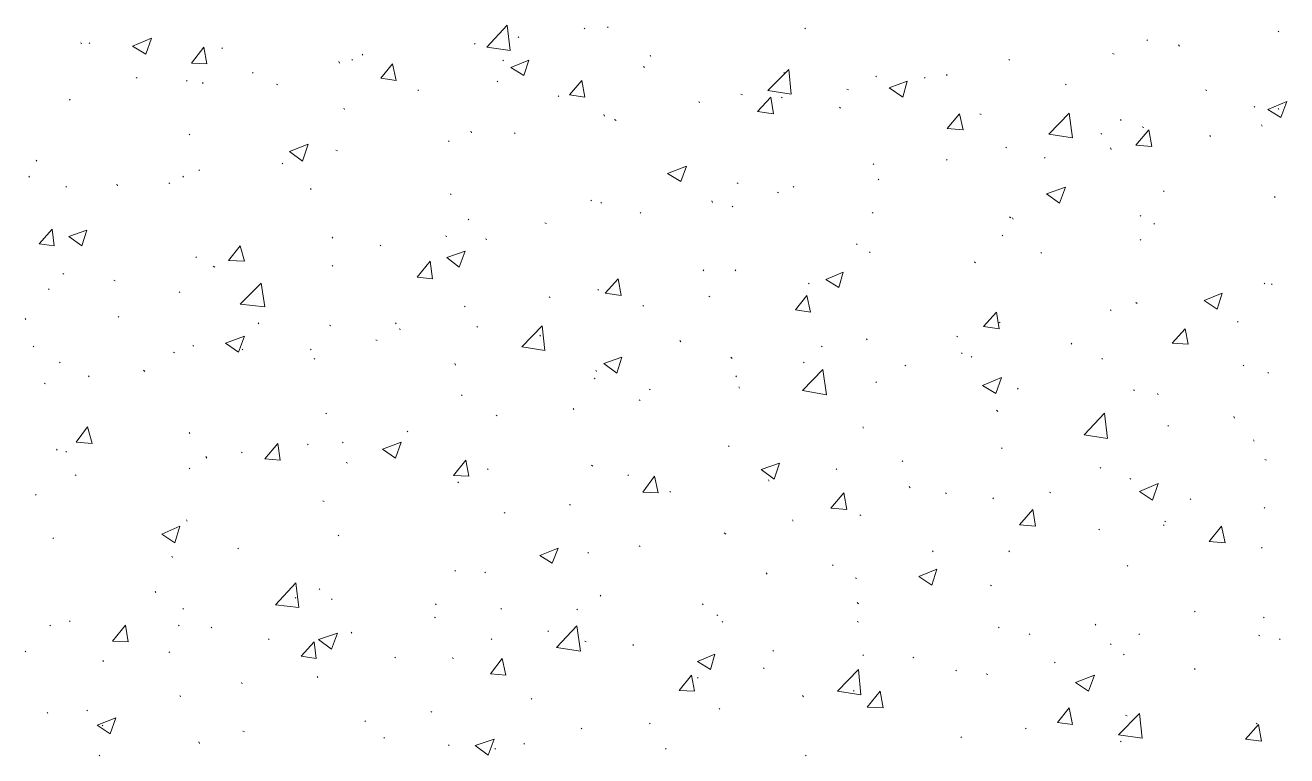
# Model space of a CAD drawing. Header units: millimetres. Extents: x 2928 to 3112, y 1220 to 1280.
# Drawn here: x 2964.498 to 2967.395, y 1246.432 to 1248.109 of the extents above; entities that cross this region are included whole.
import ezdxf

# ---------------------------------------------------------------- set-up
doc = ezdxf.new("R2010")
doc.units = ezdxf.units.MM

msp = doc.modelspace()

# ---------------------------------------------------------------- linework, layer by layer
at = {"color": 92, "linetype": 'Continuous', "lineweight": 13, "true_color": 0x00b800}
for points in [[(2965.55833, 1248.05872), (2965.605, 1248.10872), (2965.605, 1248.10872)], [(2965.61166, 1248.05038), (2965.605, 1248.10872), (2965.605, 1248.10872)], [(2965.83667, 1248.10372), (2965.835, 1248.10539), (2965.835, 1248.10539)], [(2964.74499, 1248.06038), (2964.78832, 1248.07872), (2964.78832, 1248.07872)], [(2964.77499, 1248.04205), (2964.78832, 1248.07872), (2964.78832, 1248.07872)], [(2965.63166, 1248.08039), (2965.63, 1248.08205), (2965.63, 1248.08205)], [(2965.78333, 1248.10039), (2965.78167, 1248.10205), (2965.78167, 1248.10205)], [(2966.29001, 1248.10039), (2966.28834, 1248.10205), (2966.28834, 1248.10205)], [(2967.37669, 1248.09372), (2967.37502, 1248.09539), (2967.37502, 1248.09539)], [(2964.62832, 1248.06705), (2964.62498, 1248.06872), (2964.62498, 1248.06872)], [(2964.64665, 1248.06705), (2964.64498, 1248.06872), (2964.64498, 1248.06872)], [(2964.74499, 1248.06038), (2964.77499, 1248.04205), (2964.77499, 1248.04205)], [(2964.87999, 1248.02205), (2964.90832, 1248.05872), (2964.90832, 1248.05872)], [(2964.91499, 1248.02038), (2964.90832, 1248.05872), (2964.90832, 1248.05872)], [(2964.95165, 1248.05538), (2964.94999, 1248.05705), (2964.94999, 1248.05705)], [(2965.53166, 1248.06539), (2965.53, 1248.06705), (2965.53, 1248.06705)], [(2965.55833, 1248.05872), (2965.61166, 1248.05038), (2965.61166, 1248.05038)], [(2967.07502, 1248.07372), (2967.07335, 1248.07539), (2967.07335, 1248.07539)], [(2967.14835, 1248.06038), (2967.14669, 1248.06372), (2967.14669, 1248.06372)], [(2964.87999, 1248.02205), (2964.91499, 1248.02038), (2964.91499, 1248.02038)], [(2965.21999, 1248.02205), (2965.21833, 1248.02538), (2965.21833, 1248.02538)], [(2965.24999, 1248.02872), (2965.24833, 1248.03038), (2965.24833, 1248.03038)], [(2965.27333, 1248.04038), (2965.27166, 1248.04205), (2965.27166, 1248.04205)], [(2965.31499, 1247.98705), (2965.34166, 1248.02038), (2965.34166, 1248.02038)], [(2965.34999, 1247.98205), (2965.34166, 1248.02038), (2965.34166, 1248.02038)], [(2965.59666, 1248.02705), (2965.595, 1248.02872), (2965.595, 1248.02872)], [(2965.61333, 1248.01205), (2965.655, 1248.02872), (2965.655, 1248.02872)], [(2965.64333, 1247.99372), (2965.655, 1248.02872), (2965.655, 1248.02872)], [(2965.935, 1248.03705), (2965.93334, 1248.04038), (2965.93334, 1248.04038)], [(2966.75835, 1248.02872), (2966.75668, 1248.03038), (2966.75668, 1248.03038)], [(2966.99835, 1248.04205), (2966.99502, 1248.04372), (2966.99502, 1248.04372)], [(2965.02166, 1247.99872), (2965.01999, 1248.00038), (2965.01999, 1248.00038)], [(2965.61333, 1248.01205), (2965.64333, 1247.99372), (2965.64333, 1247.99372)], [(2965.92, 1248.01205), (2965.91834, 1248.01372), (2965.91834, 1248.01372)], [(2966.20334, 1247.95872), (2966.25167, 1248.00705), (2966.25167, 1248.00705)], [(2966.24167, 1247.99872), (2966.24001, 1248.00038), (2966.24001, 1248.00038)], [(2966.25667, 1247.95038), (2966.25167, 1248.00705), (2966.25167, 1248.00705)], [(2966.45334, 1247.99038), (2966.45168, 1247.99205), (2966.45168, 1247.99205)], [(2966.61501, 1247.99372), (2966.61335, 1247.99538), (2966.61335, 1247.99538)], [(2964.75499, 1247.98705), (2964.75332, 1247.98872), (2964.75332, 1247.98872)], [(2964.86999, 1247.98038), (2964.86832, 1247.98205), (2964.86832, 1247.98205)], [(2964.90665, 1247.97538), (2964.90499, 1247.97705), (2964.90499, 1247.97705)], [(2965.07832, 1247.97205), (2965.07499, 1247.97372), (2965.07499, 1247.97372)], [(2965.31499, 1247.98705), (2965.34999, 1247.98205), (2965.34999, 1247.98205)], [(2965.40166, 1247.95872), (2965.39999, 1247.96038), (2965.39999, 1247.96038)], [(2965.58333, 1247.97872), (2965.58166, 1247.98038), (2965.58166, 1247.98038)], [(2965.74833, 1247.94872), (2965.77667, 1247.98205), (2965.77667, 1247.98205)], [(2965.78333, 1247.94372), (2965.77667, 1247.98205), (2965.77667, 1247.98205)], [(2966.38834, 1247.96038), (2966.38501, 1247.96205), (2966.38501, 1247.96205)], [(2966.48168, 1247.96538), (2966.52334, 1247.98038), (2966.52334, 1247.98038)], [(2966.48168, 1247.96538), (2966.51334, 1247.94372), (2966.51334, 1247.94372)], [(2966.51334, 1247.94372), (2966.52334, 1247.98038), (2966.52334, 1247.98038)], [(2966.56501, 1247.98705), (2966.56334, 1247.98872), (2966.56334, 1247.98872)], [(2966.88835, 1247.97205), (2966.88668, 1247.97372), (2966.88668, 1247.97372)], [(2967.21169, 1247.95872), (2967.20835, 1247.96038), (2967.20835, 1247.96038)], [(2964.60165, 1247.93705), (2964.59998, 1247.93872), (2964.59998, 1247.93872)], [(2965.72333, 1247.94538), (2965.72167, 1247.94705), (2965.72167, 1247.94705)], [(2965.74833, 1247.94872), (2965.78333, 1247.94372), (2965.78333, 1247.94372)], [(2966.04667, 1247.93038), (2966.045, 1247.93372), (2966.045, 1247.93372)], [(2966.14501, 1247.94872), (2966.14167, 1247.95038), (2966.14167, 1247.95038)], [(2966.18001, 1247.91038), (2966.21001, 1247.94372), (2966.21001, 1247.94372)], [(2966.20334, 1247.95872), (2966.25667, 1247.95038), (2966.25667, 1247.95038)], [(2966.21667, 1247.90538), (2966.21001, 1247.94372), (2966.21001, 1247.94372)], [(2966.23667, 1247.94205), (2966.23501, 1247.94372), (2966.23501, 1247.94372)], [(2967.35169, 1247.91538), (2967.39502, 1247.93372), (2967.39502, 1247.93372)], [(2967.38169, 1247.89705), (2967.39502, 1247.93372), (2967.39502, 1247.93372)], [(2965.23166, 1247.91538), (2965.22999, 1247.91872), (2965.22999, 1247.91872)], [(2965.82833, 1247.90038), (2965.82667, 1247.90372), (2965.82667, 1247.90372)], [(2966.18001, 1247.91038), (2966.21667, 1247.90538), (2966.21667, 1247.90538)], [(2966.37001, 1247.91872), (2966.36834, 1247.92038), (2966.36834, 1247.92038)], [(2966.61501, 1247.87205), (2966.64335, 1247.90538), (2966.64335, 1247.90538)], [(2966.65168, 1247.86872), (2966.64335, 1247.90538), (2966.64335, 1247.90538)], [(2966.69335, 1247.90372), (2966.69001, 1247.90538), (2966.69001, 1247.90538)], [(2966.84835, 1247.85872), (2966.89502, 1247.90705), (2966.89502, 1247.90705)], [(2966.90335, 1247.85038), (2966.89502, 1247.90705), (2966.89502, 1247.90705)], [(2967.32169, 1247.92038), (2967.32002, 1247.92205), (2967.32002, 1247.92205)], [(2967.35169, 1247.91538), (2967.38169, 1247.89705), (2967.38169, 1247.89705)], [(2967.37669, 1247.91538), (2967.37502, 1247.91872), (2967.37502, 1247.91872)], [(2965.855, 1247.89038), (2965.85167, 1247.89205), (2965.85167, 1247.89205)], [(2967.01502, 1247.89038), (2967.01335, 1247.89205), (2967.01335, 1247.89205)], [(2967.06669, 1247.87372), (2967.06335, 1247.87538), (2967.06335, 1247.87538)], [(2967.33836, 1247.87705), (2967.33669, 1247.88038), (2967.33669, 1247.88038)], [(2964.87665, 1247.85705), (2964.87499, 1247.85872), (2964.87499, 1247.85872)], [(2965.52333, 1247.86205), (2965.52166, 1247.86538), (2965.52166, 1247.86538)], [(2965.62333, 1247.86038), (2965.62166, 1247.86205), (2965.62166, 1247.86205)], [(2966.61501, 1247.87205), (2966.65168, 1247.86872), (2966.65168, 1247.86872)], [(2966.84835, 1247.85872), (2966.90335, 1247.85038), (2966.90335, 1247.85038)], [(2966.97002, 1247.85872), (2966.96835, 1247.86038), (2966.96835, 1247.86038)], [(2967.04835, 1247.83372), (2967.07835, 1247.86872), (2967.07835, 1247.86872)], [(2967.08502, 1247.83038), (2967.07835, 1247.86872), (2967.07835, 1247.86872)], [(2967.22002, 1247.85372), (2967.21835, 1247.85538), (2967.21835, 1247.85538)], [(2965.10499, 1247.81871), (2965.14832, 1247.83538), (2965.14832, 1247.83538)], [(2965.10499, 1247.81871), (2965.13499, 1247.79705), (2965.13499, 1247.79705)], [(2965.13499, 1247.79705), (2965.14832, 1247.83538), (2965.14832, 1247.83538)], [(2965.21499, 1247.82038), (2965.21166, 1247.82205), (2965.21166, 1247.82205)], [(2965.47166, 1247.84205), (2965.47, 1247.84372), (2965.47, 1247.84372)], [(2966.75168, 1247.82705), (2966.75001, 1247.82871), (2966.75001, 1247.82871)], [(2966.99168, 1247.82371), (2966.99002, 1247.82705), (2966.99002, 1247.82705)], [(2967.04835, 1247.83372), (2967.08502, 1247.83038), (2967.08502, 1247.83038)], [(2964.52498, 1247.79705), (2964.52332, 1247.79871), (2964.52332, 1247.79871)], [(2965.08999, 1247.79038), (2965.08832, 1247.79205), (2965.08832, 1247.79205)], [(2966.44668, 1247.78871), (2966.44501, 1247.79038), (2966.44501, 1247.79038)], [(2966.61501, 1247.79871), (2966.61335, 1247.80038), (2966.61335, 1247.80038)], [(2966.84002, 1247.80371), (2966.83835, 1247.80538), (2966.83835, 1247.80538)], [(2964.50832, 1247.76038), (2964.50665, 1247.76205), (2964.50665, 1247.76205)], [(2964.86165, 1247.76038), (2964.85999, 1247.76205), (2964.85999, 1247.76205)], [(2964.89832, 1247.77538), (2964.89665, 1247.77705), (2964.89665, 1247.77705)], [(2965.97334, 1247.76871), (2966.01667, 1247.78538), (2966.01667, 1247.78538)], [(2965.97334, 1247.76871), (2966.00334, 1247.75038), (2966.00334, 1247.75038)], [(2966.00334, 1247.75038), (2966.01667, 1247.78538), (2966.01667, 1247.78538)], [(2964.59332, 1247.73705), (2964.59165, 1247.73871), (2964.59165, 1247.73871)], [(2964.70998, 1247.74038), (2964.70832, 1247.74371), (2964.70832, 1247.74371)], [(2964.82999, 1247.74538), (2964.82832, 1247.74705), (2964.82832, 1247.74705)], [(2965.15499, 1247.73205), (2965.15332, 1247.73371), (2965.15332, 1247.73371)], [(2966.13501, 1247.74538), (2966.13334, 1247.74705), (2966.13334, 1247.74705)], [(2966.26334, 1247.73705), (2966.26167, 1247.73871), (2966.26167, 1247.73871)], [(2966.45834, 1247.75371), (2966.45668, 1247.75538), (2966.45668, 1247.75538)], [(2966.84335, 1247.72205), (2966.88668, 1247.73705), (2966.88668, 1247.73705)], [(2966.87335, 1247.70038), (2966.88668, 1247.73705), (2966.88668, 1247.73705)], [(2967.11335, 1247.72705), (2967.11169, 1247.72871), (2967.11169, 1247.72871)], [(2965.47666, 1247.72038), (2965.475, 1247.72205), (2965.475, 1247.72205)], [(2965.79833, 1247.70538), (2965.79667, 1247.70705), (2965.79667, 1247.70705)], [(2965.82167, 1247.70038), (2965.82, 1247.70205), (2965.82, 1247.70205)], [(2966.07667, 1247.70205), (2966.075, 1247.70538), (2966.075, 1247.70538)], [(2966.22834, 1247.72371), (2966.22501, 1247.72538), (2966.22501, 1247.72538)], [(2966.84335, 1247.72205), (2966.87335, 1247.70038), (2966.87335, 1247.70038)], [(2967.36836, 1247.71371), (2967.36669, 1247.71538), (2967.36669, 1247.71538)], [(2965.91167, 1247.67705), (2965.91, 1247.67871), (2965.91, 1247.67871)], [(2966.12334, 1247.69205), (2966.12167, 1247.69371), (2966.12167, 1247.69371)], [(2966.44501, 1247.67705), (2966.44334, 1247.67871), (2966.44334, 1247.67871)], [(2967.06002, 1247.67038), (2967.05835, 1247.67205), (2967.05835, 1247.67205)], [(2965.51666, 1247.66205), (2965.515, 1247.66371), (2965.515, 1247.66371)], [(2965.695, 1247.65371), (2965.69167, 1247.65538), (2965.69167, 1247.65538)], [(2966.76168, 1247.66705), (2966.75835, 1247.66871), (2966.75835, 1247.66871)], [(2966.76668, 1247.66371), (2966.76501, 1247.66705), (2966.76501, 1247.66705)], [(2967.09169, 1247.65205), (2967.09002, 1247.65371), (2967.09002, 1247.65371)], [(2964.52998, 1247.60705), (2964.55998, 1247.64038), (2964.55998, 1247.64038)], [(2964.56498, 1247.60205), (2964.55998, 1247.64038), (2964.55998, 1247.64038)], [(2964.59832, 1247.62371), (2964.63998, 1247.63871), (2964.63998, 1247.63871)], [(2964.59832, 1247.62371), (2964.62832, 1247.60205), (2964.62832, 1247.60205)], [(2964.62832, 1247.60205), (2964.63998, 1247.63871), (2964.63998, 1247.63871)], [(2965.20499, 1247.62038), (2965.20333, 1247.62205), (2965.20333, 1247.62205)], [(2965.46666, 1247.62371), (2965.46333, 1247.62538), (2965.46333, 1247.62538)], [(2965.55833, 1247.61705), (2965.555, 1247.61871), (2965.555, 1247.61871)], [(2966.74335, 1247.62538), (2966.74168, 1247.62705), (2966.74168, 1247.62705)], [(2967.06002, 1247.61538), (2967.05835, 1247.61705), (2967.05835, 1247.61705)], [(2964.52998, 1247.60705), (2964.56498, 1247.60205), (2964.56498, 1247.60205)], [(2964.96499, 1247.56871), (2964.99166, 1247.60205), (2964.99166, 1247.60205)], [(2965.00166, 1247.56704), (2964.99166, 1247.60205), (2964.99166, 1247.60205)], [(2965.31499, 1247.60205), (2965.31333, 1247.60371), (2965.31333, 1247.60371)], [(2965.46666, 1247.57538), (2965.50833, 1247.59038), (2965.50833, 1247.59038)], [(2965.495, 1247.55371), (2965.50833, 1247.59038), (2965.50833, 1247.59038)], [(2966.40834, 1247.60538), (2966.40668, 1247.60705), (2966.40668, 1247.60705)], [(2966.43834, 1247.58704), (2966.43668, 1247.58871), (2966.43668, 1247.58871)], [(2966.83168, 1247.58538), (2966.83002, 1247.58704), (2966.83002, 1247.58704)], [(2964.89165, 1247.57538), (2964.88999, 1247.57704), (2964.88999, 1247.57704)], [(2964.93332, 1247.55371), (2964.92999, 1247.55538), (2964.92999, 1247.55538)], [(2964.96499, 1247.56871), (2965.00166, 1247.56704), (2965.00166, 1247.56704)], [(2965.20499, 1247.55538), (2965.20333, 1247.55704), (2965.20333, 1247.55704)], [(2965.39833, 1247.53038), (2965.42833, 1247.56704), (2965.42833, 1247.56704)], [(2965.43333, 1247.52704), (2965.42833, 1247.56704), (2965.42833, 1247.56704)], [(2965.46666, 1247.57538), (2965.495, 1247.55371), (2965.495, 1247.55371)], [(2966.68001, 1247.56371), (2966.67835, 1247.56538), (2966.67835, 1247.56538)], [(2964.58665, 1247.53704), (2964.58498, 1247.53871), (2964.58498, 1247.53871)], [(2965.39833, 1247.53038), (2965.43333, 1247.52704), (2965.43333, 1247.52704)], [(2965.83, 1247.49371), (2965.86, 1247.52704), (2965.86, 1247.52704)], [(2965.86667, 1247.48871), (2965.86, 1247.52704), (2965.86, 1247.52704)], [(2966.05667, 1247.54538), (2966.055, 1247.54704), (2966.055, 1247.54704)], [(2966.13001, 1247.54538), (2966.12834, 1247.54704), (2966.12834, 1247.54704)], [(2966.33667, 1247.52538), (2966.37668, 1247.54204), (2966.37668, 1247.54204)], [(2966.33667, 1247.52538), (2966.36668, 1247.50704), (2966.36668, 1247.50704)], [(2966.36668, 1247.50704), (2966.37668, 1247.54204), (2966.37668, 1247.54204)], [(2964.55332, 1247.50204), (2964.55165, 1247.50371), (2964.55165, 1247.50371)], [(2964.70498, 1247.52204), (2964.70165, 1247.52371), (2964.70165, 1247.52371)], [(2964.85332, 1247.49538), (2964.85165, 1247.49704), (2964.85165, 1247.49704)], [(2964.99166, 1247.46871), (2965.03999, 1247.51704), (2965.03999, 1247.51704)], [(2965.04832, 1247.46204), (2965.03999, 1247.51704), (2965.03999, 1247.51704)], [(2965.815, 1247.50038), (2965.81333, 1247.50204), (2965.81333, 1247.50204)], [(2966.29834, 1247.51538), (2966.29667, 1247.51704), (2966.29667, 1247.51704)], [(2967.34502, 1247.51538), (2967.34336, 1247.51704), (2967.34336, 1247.51704)], [(2967.36169, 1247.51371), (2967.36002, 1247.51538), (2967.36002, 1247.51538)], [(2964.99166, 1247.46871), (2965.04832, 1247.46204), (2965.04832, 1247.46204)], [(2965.70333, 1247.48371), (2965.70167, 1247.48538), (2965.70167, 1247.48538)], [(2965.83, 1247.49371), (2965.86667, 1247.48871), (2965.86667, 1247.48871)], [(2966.07, 1247.48538), (2966.06834, 1247.48704), (2966.06834, 1247.48704)], [(2966.26667, 1247.45538), (2966.29334, 1247.48871), (2966.29334, 1247.48871)], [(2966.30167, 1247.45038), (2966.29334, 1247.48871), (2966.29334, 1247.48871)], [(2967.05168, 1247.47038), (2967.04835, 1247.47204), (2967.04835, 1247.47204)], [(2967.20502, 1247.47704), (2967.24669, 1247.49371), (2967.24669, 1247.49371)], [(2967.20502, 1247.47704), (2967.23502, 1247.45704), (2967.23502, 1247.45704)], [(2967.23502, 1247.45704), (2967.24669, 1247.49371), (2967.24669, 1247.49371)], [(2964.71332, 1247.43871), (2964.71165, 1247.44038), (2964.71165, 1247.44038)], [(2965.50833, 1247.46204), (2965.50666, 1247.46371), (2965.50666, 1247.46371)], [(2965.91834, 1247.46371), (2965.91667, 1247.46538), (2965.91667, 1247.46538)], [(2966.26667, 1247.45538), (2966.30167, 1247.45038), (2966.30167, 1247.45038)], [(2966.69835, 1247.41704), (2966.72835, 1247.45038), (2966.72835, 1247.45038)], [(2966.73501, 1247.41204), (2966.72835, 1247.45038), (2966.72835, 1247.45038)], [(2966.99168, 1247.45371), (2966.99002, 1247.45538), (2966.99002, 1247.45538)], [(2964.49998, 1247.43371), (2964.49832, 1247.43538), (2964.49832, 1247.43538)], [(2965.03499, 1247.42371), (2965.03332, 1247.42538), (2965.03332, 1247.42538)], [(2965.19999, 1247.41871), (2965.19666, 1247.42038), (2965.19666, 1247.42038)], [(2965.34999, 1247.42371), (2965.34833, 1247.42538), (2965.34833, 1247.42538)], [(2965.35999, 1247.41038), (2965.35666, 1247.41204), (2965.35666, 1247.41204)], [(2965.53666, 1247.41538), (2965.535, 1247.41704), (2965.535, 1247.41704)], [(2965.63833, 1247.37038), (2965.685, 1247.41871), (2965.685, 1247.41871)], [(2965.69167, 1247.36204), (2965.685, 1247.41871), (2965.685, 1247.41871)], [(2966.69835, 1247.41704), (2966.73501, 1247.41204), (2966.73501, 1247.41204)], [(2966.73668, 1247.42538), (2966.73501, 1247.42704), (2966.73501, 1247.42704)], [(2967.13169, 1247.37871), (2967.16169, 1247.41204), (2967.16169, 1247.41204)], [(2967.16835, 1247.37704), (2967.16169, 1247.41204), (2967.16169, 1247.41204)], [(2967.28335, 1247.42704), (2967.28169, 1247.42871), (2967.28169, 1247.42871)], [(2964.95832, 1247.37871), (2965.00166, 1247.39538), (2965.00166, 1247.39538)], [(2964.98832, 1247.35871), (2965.00166, 1247.39538), (2965.00166, 1247.39538)], [(2965.30666, 1247.38538), (2965.30333, 1247.38704), (2965.30333, 1247.38704)], [(2965.68167, 1247.39538), (2965.68, 1247.39704), (2965.68, 1247.39704)], [(2966.00334, 1247.38204), (2966.00167, 1247.38538), (2966.00167, 1247.38538)], [(2966.43168, 1247.38704), (2966.43001, 1247.38871), (2966.43001, 1247.38871)], [(2966.64001, 1247.39371), (2966.63668, 1247.39538), (2966.63668, 1247.39538)], [(2964.51832, 1247.37038), (2964.51665, 1247.37204), (2964.51665, 1247.37204)], [(2964.84165, 1247.35704), (2964.83832, 1247.35871), (2964.83832, 1247.35871)], [(2964.88499, 1247.37204), (2964.88332, 1247.37371), (2964.88332, 1247.37371)], [(2964.95832, 1247.37871), (2964.98832, 1247.35871), (2964.98832, 1247.35871)], [(2964.99832, 1247.36371), (2964.99666, 1247.36538), (2964.99666, 1247.36538)], [(2965.15499, 1247.36371), (2965.15332, 1247.36538), (2965.15332, 1247.36538)], [(2965.63833, 1247.37038), (2965.69167, 1247.36204), (2965.69167, 1247.36204)], [(2966.32834, 1247.37038), (2966.32667, 1247.37204), (2966.32667, 1247.37204)], [(2966.65001, 1247.35537), (2966.64835, 1247.35704), (2966.64835, 1247.35704)], [(2966.90168, 1247.37704), (2966.90002, 1247.37871), (2966.90002, 1247.37871)], [(2967.13169, 1247.37871), (2967.16835, 1247.37704), (2967.16835, 1247.37704)], [(2964.57832, 1247.33371), (2964.57665, 1247.33537), (2964.57665, 1247.33537)], [(2965.16332, 1247.34204), (2965.16166, 1247.34371), (2965.16166, 1247.34371)], [(2965.48666, 1247.32871), (2965.485, 1247.33204), (2965.485, 1247.33204)], [(2965.82667, 1247.33204), (2965.86833, 1247.34704), (2965.86833, 1247.34704)], [(2965.82667, 1247.33204), (2965.85667, 1247.31037), (2965.85667, 1247.31037)], [(2965.85667, 1247.31037), (2965.86833, 1247.34704), (2965.86833, 1247.34704)], [(2966.12167, 1247.34371), (2966.11834, 1247.34704), (2966.11834, 1247.34704)], [(2966.28667, 1247.33371), (2966.28501, 1247.33537), (2966.28501, 1247.33537)], [(2966.52001, 1247.32704), (2966.51834, 1247.32871), (2966.51834, 1247.32871)], [(2966.67168, 1247.34704), (2966.67001, 1247.34871), (2966.67001, 1247.34871)], [(2966.97168, 1247.34204), (2966.97002, 1247.34371), (2966.97002, 1247.34371)], [(2967.29669, 1247.32704), (2967.29502, 1247.32871), (2967.29502, 1247.32871)], [(2964.64498, 1247.30204), (2964.64332, 1247.30371), (2964.64332, 1247.30371)], [(2964.77332, 1247.31371), (2964.76999, 1247.31704), (2964.76999, 1247.31704)], [(2965.80667, 1247.29704), (2965.805, 1247.29871), (2965.805, 1247.29871)], [(2965.81, 1247.31371), (2965.80833, 1247.31704), (2965.80833, 1247.31704)], [(2966.13167, 1247.30204), (2966.13001, 1247.30371), (2966.13001, 1247.30371)], [(2966.28334, 1247.27037), (2966.33001, 1247.31871), (2966.33001, 1247.31871)], [(2966.33834, 1247.26037), (2966.33001, 1247.31871), (2966.33001, 1247.31871)], [(2966.69668, 1247.28204), (2966.74001, 1247.30037), (2966.74001, 1247.30037)], [(2966.72668, 1247.26371), (2966.74001, 1247.30037), (2966.74001, 1247.30037)], [(2967.35336, 1247.31037), (2967.35169, 1247.31204), (2967.35169, 1247.31204)], [(2964.54498, 1247.28537), (2964.54165, 1247.28704), (2964.54165, 1247.28704)], [(2965.93334, 1247.27204), (2965.93167, 1247.27371), (2965.93167, 1247.27371)], [(2966.13834, 1247.27537), (2966.13667, 1247.27871), (2966.13667, 1247.27871)], [(2966.28334, 1247.27037), (2966.33834, 1247.26037), (2966.33834, 1247.26037)], [(2966.45334, 1247.28871), (2966.45168, 1247.29037), (2966.45168, 1247.29037)], [(2966.69668, 1247.28204), (2966.72668, 1247.26371), (2966.72668, 1247.26371)], [(2966.77835, 1247.27371), (2966.77668, 1247.27537), (2966.77668, 1247.27537)], [(2967.04502, 1247.27037), (2967.04335, 1247.27204), (2967.04335, 1247.27204)], [(2965.50166, 1247.25871), (2965.5, 1247.26037), (2965.5, 1247.26037)], [(2965.91, 1247.24704), (2965.90834, 1247.24871), (2965.90834, 1247.24871)], [(2967.10002, 1247.26037), (2967.09835, 1247.26371), (2967.09835, 1247.26371)], [(2965.18999, 1247.21704), (2965.18832, 1247.21871), (2965.18832, 1247.21871)], [(2965.58166, 1247.21204), (2965.58, 1247.21371), (2965.58, 1247.21371)], [(2965.75833, 1247.22704), (2965.75667, 1247.22871), (2965.75667, 1247.22871)], [(2966.73168, 1247.22204), (2966.72835, 1247.22537), (2966.72835, 1247.22537)], [(2966.93002, 1247.16871), (2966.97668, 1247.21871), (2966.97668, 1247.21871)], [(2966.98335, 1247.16037), (2966.97668, 1247.21871), (2966.97668, 1247.21871)], [(2967.27502, 1247.20704), (2967.27335, 1247.21037), (2967.27335, 1247.21037)], [(2964.61498, 1247.15204), (2964.64165, 1247.18704), (2964.64165, 1247.18704)], [(2964.65165, 1247.14871), (2964.64165, 1247.18704), (2964.64165, 1247.18704)], [(2966.42334, 1247.18371), (2966.42168, 1247.18704), (2966.42168, 1247.18704)], [(2967.12335, 1247.18871), (2967.12169, 1247.19037), (2967.12169, 1247.19037)], [(2964.61498, 1247.15204), (2964.65165, 1247.14871), (2964.65165, 1247.14871)], [(2964.87665, 1247.17204), (2964.87499, 1247.17371), (2964.87499, 1247.17371)], [(2965.04832, 1247.1137), (2965.07832, 1247.14871), (2965.07832, 1247.14871)], [(2965.08332, 1247.11037), (2965.07832, 1247.14871), (2965.07832, 1247.14871)], [(2965.22833, 1247.15037), (2965.22666, 1247.15204), (2965.22666, 1247.15204)], [(2965.31833, 1247.13537), (2965.36166, 1247.15204), (2965.36166, 1247.15204)], [(2965.34833, 1247.11537), (2965.36166, 1247.15204), (2965.36166, 1247.15204)], [(2965.37666, 1247.17537), (2965.37499, 1247.17704), (2965.37499, 1247.17704)], [(2966.93002, 1247.16871), (2966.98335, 1247.16037), (2966.98335, 1247.16037)], [(2967.32002, 1247.15371), (2967.31836, 1247.15704), (2967.31836, 1247.15704)], [(2964.57165, 1247.13371), (2964.56998, 1247.13537), (2964.56998, 1247.13537)], [(2964.59332, 1247.1287), (2964.59165, 1247.13037), (2964.59165, 1247.13037)], [(2964.99666, 1247.12704), (2964.99499, 1247.1287), (2964.99499, 1247.1287)], [(2965.14832, 1247.14537), (2965.14666, 1247.14704), (2965.14666, 1247.14704)], [(2965.31833, 1247.13537), (2965.34833, 1247.11537), (2965.34833, 1247.11537)], [(2966.115, 1247.14204), (2966.11334, 1247.14371), (2966.11334, 1247.14371)], [(2966.74168, 1247.13704), (2966.74001, 1247.13871), (2966.74001, 1247.13871)], [(2964.87665, 1247.09037), (2964.87499, 1247.09204), (2964.87499, 1247.09204)], [(2964.91499, 1247.11537), (2964.91332, 1247.1187), (2964.91332, 1247.1187)], [(2965.04832, 1247.1137), (2965.08332, 1247.11037), (2965.08332, 1247.11037)], [(2965.23833, 1247.1037), (2965.23499, 1247.10537), (2965.23499, 1247.10537)], [(2965.48166, 1247.07537), (2965.51, 1247.11037), (2965.51, 1247.11037)], [(2965.51666, 1247.0737), (2965.51, 1247.11037), (2965.51, 1247.11037)], [(2965.80167, 1247.09704), (2965.79833, 1247.0987), (2965.79833, 1247.0987)], [(2966.18834, 1247.0887), (2966.23001, 1247.1037), (2966.23001, 1247.1037)], [(2966.21834, 1247.06704), (2966.23001, 1247.1037), (2966.23001, 1247.1037)], [(2966.51334, 1247.10704), (2966.51168, 1247.1087), (2966.51168, 1247.1087)], [(2966.96835, 1247.09204), (2966.96668, 1247.0937), (2966.96668, 1247.0937)], [(2967.34836, 1247.11037), (2967.34502, 1247.11204), (2967.34502, 1247.11204)], [(2964.61498, 1247.07537), (2964.61332, 1247.07704), (2964.61332, 1247.07704)], [(2965.48166, 1247.07537), (2965.51666, 1247.0737), (2965.51666, 1247.0737)], [(2965.56166, 1247.0887), (2965.56, 1247.09037), (2965.56, 1247.09037)], [(2965.88333, 1247.07537), (2965.88167, 1247.07704), (2965.88167, 1247.07704)], [(2965.91667, 1247.03704), (2965.94334, 1247.0737), (2965.94334, 1247.0737)], [(2965.95167, 1247.03537), (2965.94334, 1247.0737), (2965.94334, 1247.0737)], [(2966.18834, 1247.0887), (2966.21834, 1247.06704), (2966.21834, 1247.06704)], [(2966.20667, 1247.06204), (2966.20501, 1247.06537), (2966.20501, 1247.06537)], [(2966.36168, 1247.0887), (2966.36001, 1247.09037), (2966.36001, 1247.09037)], [(2967.03668, 1247.06704), (2967.03502, 1247.0687), (2967.03502, 1247.0687)], [(2965.49333, 1247.0587), (2965.49166, 1247.06037), (2965.49166, 1247.06037)], [(2965.91667, 1247.03704), (2965.95167, 1247.03537), (2965.95167, 1247.03537)], [(2965.98, 1247.03704), (2965.97834, 1247.0387), (2965.97834, 1247.0387)], [(2966.34834, 1247.00037), (2966.37834, 1247.03537), (2966.37834, 1247.03537)], [(2966.38501, 1246.99704), (2966.37834, 1247.03537), (2966.37834, 1247.03537)], [(2966.53001, 1247.04704), (2966.52834, 1247.05037), (2966.52834, 1247.05037)], [(2966.61335, 1247.0337), (2966.61168, 1247.03537), (2966.61168, 1247.03537)], [(2966.85335, 1247.03537), (2966.85002, 1247.03704), (2966.85002, 1247.03704)], [(2967.05668, 1247.0387), (2967.10002, 1247.05704), (2967.10002, 1247.05704)], [(2967.05668, 1247.0387), (2967.08669, 1247.0187), (2967.08669, 1247.0187)], [(2967.08669, 1247.0187), (2967.10002, 1247.05704), (2967.10002, 1247.05704)], [(2964.52332, 1247.03037), (2964.52165, 1247.03204), (2964.52165, 1247.03204)], [(2965.18499, 1247.01537), (2965.18166, 1247.01704), (2965.18166, 1247.01704)], [(2965.75, 1247.00704), (2965.74833, 1247.0087), (2965.74833, 1247.0087)], [(2966.72168, 1247.02204), (2966.72001, 1247.0237), (2966.72001, 1247.0237)], [(2967.17502, 1247.02037), (2967.17335, 1247.02204), (2967.17335, 1247.02204)], [(2965.6, 1246.9887), (2965.59833, 1246.99037), (2965.59833, 1246.99037)], [(2966.34834, 1247.00037), (2966.38501, 1246.99704), (2966.38501, 1246.99704)], [(2966.41668, 1246.9837), (2966.41501, 1246.98537), (2966.41501, 1246.98537)], [(2966.78168, 1246.96204), (2966.81168, 1246.99704), (2966.81168, 1246.99704)], [(2966.81835, 1246.9587), (2966.81168, 1246.99704), (2966.81168, 1246.99704)], [(2967.34502, 1247.00037), (2967.34336, 1247.00204), (2967.34336, 1247.00204)], [(2964.81165, 1246.94037), (2964.85332, 1246.9587), (2964.85332, 1246.9587)], [(2964.84165, 1246.92037), (2964.85332, 1246.9587), (2964.85332, 1246.9587)], [(2964.86999, 1246.97037), (2964.86832, 1246.9737), (2964.86832, 1246.9737)], [(2966.26167, 1246.97037), (2966.26001, 1246.9737), (2966.26001, 1246.9737)], [(2966.78168, 1246.96204), (2966.81835, 1246.9587), (2966.81835, 1246.9587)], [(2966.96502, 1246.95037), (2966.96335, 1246.95204), (2966.96335, 1246.95204)], [(2967.11335, 1246.96037), (2967.11169, 1246.96204), (2967.11169, 1246.96204)], [(2967.11669, 1246.9687), (2967.11502, 1246.97037), (2967.11502, 1246.97037)], [(2967.21669, 1246.9237), (2967.24502, 1246.9587), (2967.24502, 1246.9587)], [(2967.25335, 1246.92037), (2967.24502, 1246.9587), (2967.24502, 1246.9587)], [(2964.56332, 1246.93037), (2964.56165, 1246.93204), (2964.56165, 1246.93204)], [(2964.81165, 1246.94037), (2964.84165, 1246.92037), (2964.84165, 1246.92037)], [(2965.21833, 1246.93704), (2965.21666, 1246.9387), (2965.21666, 1246.9387)], [(2966.10667, 1246.94037), (2966.10334, 1246.9437), (2966.10334, 1246.9437)], [(2967.21669, 1246.9237), (2967.25335, 1246.92037), (2967.25335, 1246.92037)], [(2964.83665, 1246.88703), (2964.83499, 1246.89037), (2964.83499, 1246.89037)], [(2964.98832, 1246.90704), (2964.98666, 1246.9087), (2964.98666, 1246.9087)], [(2965.68, 1246.89203), (2965.72167, 1246.9087), (2965.72167, 1246.9087)], [(2965.68, 1246.89203), (2965.70833, 1246.8737), (2965.70833, 1246.8737)], [(2965.70833, 1246.8737), (2965.72167, 1246.9087), (2965.72167, 1246.9087)], [(2965.79167, 1246.89704), (2965.79, 1246.8987), (2965.79, 1246.8987)], [(2965.91, 1246.91204), (2965.90834, 1246.9137), (2965.90834, 1246.9137)], [(2966.58334, 1246.90037), (2966.58168, 1246.90204), (2966.58168, 1246.90204)], [(2966.75835, 1246.90037), (2966.75668, 1246.90204), (2966.75668, 1246.90204)], [(2967.33836, 1246.9087), (2967.33669, 1246.91037), (2967.33669, 1246.91037)], [(2966.35334, 1246.8687), (2966.35167, 1246.87037), (2966.35167, 1246.87037)], [(2966.55001, 1246.8437), (2966.59168, 1246.86037), (2966.59168, 1246.86037)], [(2966.58001, 1246.8237), (2966.59168, 1246.86037), (2966.59168, 1246.86037)], [(2967.03002, 1246.86703), (2967.02835, 1246.8687), (2967.02835, 1246.8687)], [(2965.48666, 1246.85537), (2965.485, 1246.85703), (2965.485, 1246.85703)], [(2965.555, 1246.85203), (2965.55333, 1246.8537), (2965.55333, 1246.8537)], [(2966.20167, 1246.8487), (2966.20001, 1246.85203), (2966.20001, 1246.85203)], [(2966.40668, 1246.8387), (2966.40501, 1246.84037), (2966.40501, 1246.84037)], [(2966.55001, 1246.8437), (2966.58001, 1246.8237), (2966.58001, 1246.8237)], [(2964.79832, 1246.80703), (2964.79665, 1246.8087), (2964.79665, 1246.8087)], [(2965.07332, 1246.7787), (2965.11999, 1246.8287), (2965.11999, 1246.8287)], [(2965.12666, 1246.77203), (2965.11999, 1246.8287), (2965.11999, 1246.8287)], [(2965.17499, 1246.8137), (2965.17332, 1246.81537), (2965.17332, 1246.81537)], [(2966.71668, 1246.82203), (2966.71501, 1246.8237), (2966.71501, 1246.8237)], [(2965.07332, 1246.7787), (2965.12666, 1246.77203), (2965.12666, 1246.77203)], [(2965.11999, 1246.7937), (2965.11832, 1246.79537), (2965.11832, 1246.79537)], [(2965.20333, 1246.79037), (2965.20166, 1246.79203), (2965.20166, 1246.79203)], [(2965.44166, 1246.7787), (2965.44, 1246.78037), (2965.44, 1246.78037)], [(2965.82, 1246.7987), (2965.81833, 1246.80037), (2965.81833, 1246.80037)], [(2966.055, 1246.7787), (2966.05334, 1246.78037), (2966.05334, 1246.78037)], [(2966.41168, 1246.78037), (2966.40834, 1246.7837), (2966.40834, 1246.7837)], [(2964.86165, 1246.7687), (2964.85999, 1246.77037), (2964.85999, 1246.77037)], [(2965.44, 1246.7487), (2965.43833, 1246.75037), (2965.43833, 1246.75037)], [(2965.59166, 1246.7687), (2965.59, 1246.77037), (2965.59, 1246.77037)], [(2965.76667, 1246.76703), (2965.765, 1246.7687), (2965.765, 1246.7687)], [(2966.08834, 1246.7537), (2966.08667, 1246.75537), (2966.08667, 1246.75537)], [(2967.18502, 1246.76203), (2967.18335, 1246.7637), (2967.18335, 1246.7637)], [(2967.34336, 1246.7487), (2967.34169, 1246.75037), (2967.34169, 1246.75037)], [(2964.55665, 1246.73037), (2964.55498, 1246.73203), (2964.55498, 1246.73203)], [(2964.60165, 1246.74037), (2964.59998, 1246.74203), (2964.59998, 1246.74203)], [(2964.69832, 1246.69537), (2964.72832, 1246.73203), (2964.72832, 1246.73203)], [(2964.73499, 1246.6937), (2964.72832, 1246.73203), (2964.72832, 1246.73203)], [(2964.85165, 1246.73037), (2964.84999, 1246.73203), (2964.84999, 1246.73203)], [(2964.92665, 1246.72537), (2964.92499, 1246.72703), (2964.92499, 1246.72703)], [(2965.24833, 1246.7137), (2965.24666, 1246.71537), (2965.24666, 1246.71537)], [(2965.7, 1246.71703), (2965.69833, 1246.7187), (2965.69833, 1246.7187)], [(2965.71833, 1246.68037), (2965.765, 1246.73037), (2965.765, 1246.73037)], [(2965.77333, 1246.67203), (2965.765, 1246.73037), (2965.765, 1246.73037)], [(2966.1, 1246.7387), (2966.09834, 1246.74037), (2966.09834, 1246.74037)], [(2966.41168, 1246.7387), (2966.40834, 1246.74037), (2966.40834, 1246.74037)], [(2966.73501, 1246.72537), (2966.73335, 1246.72703), (2966.73335, 1246.72703)], [(2966.95668, 1246.73203), (2966.95502, 1246.7337), (2966.95502, 1246.7337)], [(2964.69832, 1246.69537), (2964.73499, 1246.6937), (2964.73499, 1246.6937)], [(2965.05832, 1246.6987), (2965.05666, 1246.70037), (2965.05666, 1246.70037)], [(2965.13166, 1246.66036), (2965.16166, 1246.6937), (2965.16166, 1246.6937)], [(2965.16666, 1246.65536), (2965.16166, 1246.6937), (2965.16166, 1246.6937)], [(2965.17166, 1246.6987), (2965.21499, 1246.7137), (2965.21499, 1246.7137)], [(2965.17166, 1246.6987), (2965.20166, 1246.67703), (2965.20166, 1246.67703)], [(2965.20166, 1246.67703), (2965.21499, 1246.7137), (2965.21499, 1246.7137)], [(2965.57, 1246.6987), (2965.56833, 1246.70037), (2965.56833, 1246.70037)], [(2965.78667, 1246.6937), (2965.78333, 1246.69537), (2965.78333, 1246.69537)], [(2965.895, 1246.68537), (2965.89333, 1246.68703), (2965.89333, 1246.68703)], [(2966.80501, 1246.71037), (2966.80335, 1246.71203), (2966.80335, 1246.71203)], [(2966.99168, 1246.68703), (2966.99002, 1246.6887), (2966.99002, 1246.6887)], [(2967.05668, 1246.71037), (2967.05502, 1246.71203), (2967.05502, 1246.71203)], [(2967.33336, 1246.70703), (2967.33002, 1246.7087), (2967.33002, 1246.7087)], [(2967.38002, 1246.6987), (2967.37836, 1246.70037), (2967.37836, 1246.70037)], [(2964.49998, 1246.67037), (2964.49832, 1246.67203), (2964.49832, 1246.67203)], [(2964.82999, 1246.6687), (2964.82832, 1246.67037), (2964.82832, 1246.67037)], [(2965.13166, 1246.66036), (2965.16666, 1246.65536), (2965.16666, 1246.65536)], [(2965.34833, 1246.65703), (2965.34666, 1246.6587), (2965.34666, 1246.6587)], [(2965.48166, 1246.65536), (2965.47833, 1246.65703), (2965.47833, 1246.65703)], [(2965.71833, 1246.68037), (2965.77333, 1246.67203), (2965.77333, 1246.67203)], [(2966.04167, 1246.6487), (2966.08167, 1246.66537), (2966.08167, 1246.66537)], [(2966.07167, 1246.63036), (2966.08167, 1246.66537), (2966.08167, 1246.66537)], [(2966.21667, 1246.67203), (2966.21501, 1246.6737), (2966.21501, 1246.6737)], [(2966.42334, 1246.66203), (2966.42168, 1246.6637), (2966.42168, 1246.6637)], [(2966.53834, 1246.65703), (2966.53668, 1246.6587), (2966.53668, 1246.6587)], [(2967.02168, 1246.6637), (2967.02002, 1246.66537), (2967.02002, 1246.66537)], [(2964.67832, 1246.6487), (2964.67665, 1246.65036), (2964.67665, 1246.65036)], [(2965.56666, 1246.62036), (2965.59333, 1246.65536), (2965.59333, 1246.65536)], [(2965.60166, 1246.61703), (2965.59333, 1246.65536), (2965.59333, 1246.65536)], [(2966.04167, 1246.6487), (2966.07167, 1246.63036), (2966.07167, 1246.63036)], [(2966.19501, 1246.63203), (2966.19334, 1246.6337), (2966.19334, 1246.6337)], [(2966.36334, 1246.58036), (2966.41168, 1246.63036), (2966.41168, 1246.63036)], [(2966.41668, 1246.57203), (2966.41168, 1246.63036), (2966.41168, 1246.63036)], [(2966.63668, 1246.62703), (2966.63501, 1246.6287), (2966.63501, 1246.6287)], [(2966.86335, 1246.64536), (2966.86168, 1246.64703), (2966.86168, 1246.64703)], [(2967.18502, 1246.63036), (2967.18335, 1246.63203), (2967.18335, 1246.63203)], [(2964.99666, 1246.59703), (2964.99499, 1246.60036), (2964.99499, 1246.60036)], [(2965.16999, 1246.61203), (2965.16832, 1246.6137), (2965.16832, 1246.6137)], [(2965.56666, 1246.62036), (2965.60166, 1246.61703), (2965.60166, 1246.61703)], [(2966, 1246.58203), (2966.02834, 1246.61703), (2966.02834, 1246.61703)], [(2966.035, 1246.58036), (2966.02834, 1246.61703), (2966.02834, 1246.61703)], [(2966.04334, 1246.61036), (2966.04167, 1246.61203), (2966.04167, 1246.61203)], [(2966.70835, 1246.6187), (2966.70501, 1246.62036), (2966.70501, 1246.62036)], [(2966.91002, 1246.60036), (2966.95335, 1246.61703), (2966.95335, 1246.61703)], [(2966.91002, 1246.60036), (2966.94002, 1246.58036), (2966.94002, 1246.58036)], [(2966.94002, 1246.58036), (2966.95335, 1246.61703), (2966.95335, 1246.61703)], [(2964.85499, 1246.56703), (2964.85332, 1246.57036), (2964.85332, 1246.57036)], [(2966, 1246.58203), (2966.035, 1246.58036), (2966.035, 1246.58036)], [(2966.28501, 1246.56703), (2966.28334, 1246.57036), (2966.28334, 1246.57036)], [(2966.36334, 1246.58036), (2966.41668, 1246.57203), (2966.41668, 1246.57203)], [(2966.40168, 1246.58036), (2966.40001, 1246.58203), (2966.40001, 1246.58203)], [(2966.43168, 1246.5437), (2966.46168, 1246.58036), (2966.46168, 1246.58036)], [(2966.46834, 1246.54203), (2966.46168, 1246.58036), (2966.46168, 1246.58036)], [(2965.66167, 1246.56203), (2965.66, 1246.5637), (2965.66, 1246.5637)], [(2966.43168, 1246.5437), (2966.46834, 1246.54203), (2966.46834, 1246.54203)], [(2966.86835, 1246.5087), (2966.89502, 1246.54203), (2966.89502, 1246.54203)], [(2966.90335, 1246.5037), (2966.89502, 1246.54203), (2966.89502, 1246.54203)], [(2964.54998, 1246.5287), (2964.54832, 1246.53203), (2964.54832, 1246.53203)], [(2964.64165, 1246.53536), (2964.63998, 1246.53703), (2964.63998, 1246.53703)], [(2964.66332, 1246.50203), (2964.70665, 1246.5187), (2964.70665, 1246.5187)], [(2964.69332, 1246.48203), (2964.70665, 1246.5187), (2964.70665, 1246.5187)], [(2965.27999, 1246.51036), (2965.27833, 1246.51203), (2965.27833, 1246.51203)], [(2965.43166, 1246.53203), (2965.43, 1246.5337), (2965.43, 1246.5337)], [(2966.09334, 1246.5387), (2966.09167, 1246.54036), (2966.09167, 1246.54036)], [(2967.00835, 1246.48036), (2967.05668, 1246.5287), (2967.05668, 1246.5287)], [(2967.02835, 1246.5237), (2967.02502, 1246.52536), (2967.02502, 1246.52536)], [(2967.06335, 1246.47203), (2967.05668, 1246.5287), (2967.05668, 1246.5287)], [(2964.66332, 1246.50203), (2964.69332, 1246.48203), (2964.69332, 1246.48203)], [(2964.67665, 1246.50036), (2964.67498, 1246.50203), (2964.67498, 1246.50203)], [(2965.00166, 1246.48703), (2964.99832, 1246.4887), (2964.99832, 1246.4887)], [(2965.77667, 1246.4937), (2965.775, 1246.49536), (2965.775, 1246.49536)], [(2965.93334, 1246.50536), (2965.93167, 1246.50703), (2965.93167, 1246.50703)], [(2966.79668, 1246.4937), (2966.79501, 1246.49536), (2966.79501, 1246.49536)], [(2966.86835, 1246.5087), (2966.90335, 1246.5037), (2966.90335, 1246.5037)], [(2967.30002, 1246.47036), (2967.33002, 1246.5037), (2967.33002, 1246.5037)], [(2967.32669, 1246.50536), (2967.32502, 1246.50703), (2967.32502, 1246.50703)], [(2967.33669, 1246.46536), (2967.33002, 1246.5037), (2967.33002, 1246.5037)], [(2964.89832, 1246.46036), (2964.89665, 1246.4637), (2964.89665, 1246.4637)], [(2965.32333, 1246.47203), (2965.32166, 1246.4737), (2965.32166, 1246.4737)], [(2965.47166, 1246.45536), (2965.47, 1246.45703), (2965.47, 1246.45703)], [(2965.53166, 1246.45536), (2965.575, 1246.47036), (2965.575, 1246.47036)], [(2965.53166, 1246.45536), (2965.56166, 1246.4337), (2965.56166, 1246.4337)], [(2965.56166, 1246.4337), (2965.575, 1246.47036), (2965.575, 1246.47036)], [(2965.645, 1246.4587), (2965.64333, 1246.46036), (2965.64333, 1246.46036)], [(2966.64835, 1246.4737), (2966.64668, 1246.47536), (2966.64668, 1246.47536)], [(2967.00835, 1246.48036), (2967.06335, 1246.47203), (2967.06335, 1246.47203)], [(2967.01502, 1246.4637), (2967.01335, 1246.46536), (2967.01335, 1246.46536)], [(2967.30002, 1246.47036), (2967.33669, 1246.46536), (2967.33669, 1246.46536)], [(2964.66998, 1246.43203), (2964.66832, 1246.4337), (2964.66832, 1246.4337)], [(2965.57833, 1246.44703), (2965.57666, 1246.4487), (2965.57666, 1246.4487)], [(2965.97, 1246.44703), (2965.96834, 1246.4487), (2965.96834, 1246.4487)], [(2966.29167, 1246.43203), (2966.29001, 1246.4337), (2966.29001, 1246.4337)]]:
    msp.add_lwpolyline(points, dxfattribs=at)

doc.saveas('drawing.dxf')
